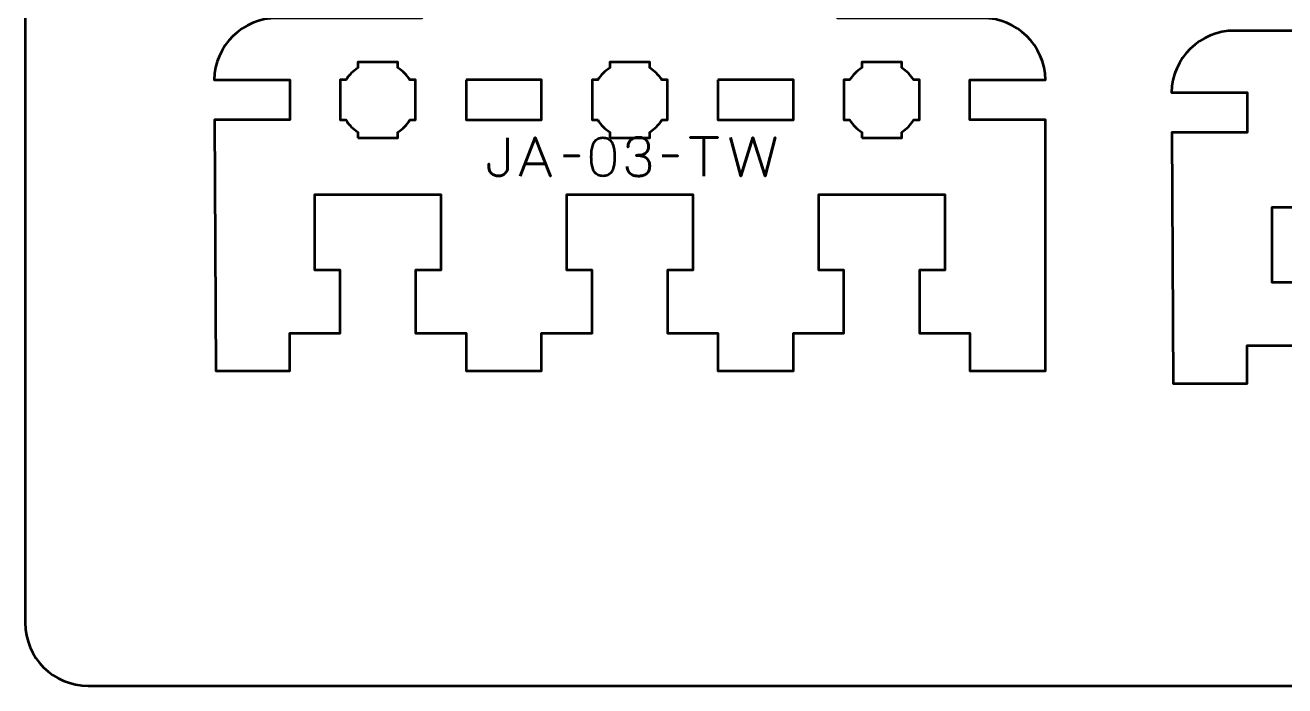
# Model space of a CAD drawing. Header units: centimetres. Extents: x -21 to 0, y -29.7 to 0.
# Drawn here: x -21 to -11, y -29.7 to -24.46 of the extents above; entities that cross this region are included whole.
import ezdxf

# ---------------------------------------------------------------- set-up
doc = ezdxf.new("R2010")
doc.units = ezdxf.units.CM
doc.header["$MEASUREMENT"] = 0
doc.layers.add('Layer 1', color=7, linetype='Continuous')

msp = doc.modelspace()

# ---------------------------------------------------------------- linework, layer by layer
at = {"layer": 'Layer 1', "color": 1, "lineweight": 53}
msp.add_open_spline([(-21.00003, -29.19995), (-21.00003, -29.19995), (-21.00003, -3.49992), (-21.00003, -3.49992), (-21.00003, -3.49992), (-21.00003, -3.41709), (-20.93286, -3.34992), (-20.85003, -3.34992), (-20.85003, -3.34992), (-20.7672, -3.34992), (-20.70003, -3.28275), (-20.70003, -3.19992), (-20.70003, -3.19992), (-20.70003, -3.11709), (-20.7672, -3.04992), (-20.85003, -3.04992), (-20.85003, -3.04992), (-20.93286, -3.04992), (-21.00003, -2.98275), (-21.00003, -2.89992), (-21.00003, -2.89992), (-21.00003, -2.81709), (-20.93286, -2.74992), (-20.85003, -2.74992), (-20.85003, -2.74992), (-20.7672, -2.74992), (-20.70003, -2.68275), (-20.70003, -2.59992), (-20.70003, -2.59992), (-20.70003, -2.51709), (-20.7672, -2.44992), (-20.85003, -2.44992), (-20.85003, -2.44992), (-20.93286, -2.44992), (-21.00003, -2.38275), (-21.00003, -2.29992), (-21.00003, -2.29992), (-21.00003, -2.21709), (-20.93286, -2.14992), (-20.85003, -2.14992), (-20.85003, -2.14992), (-20.7672, -2.14992), (-20.70003, -2.08275), (-20.70003, -1.99992), (-20.70003, -1.99992), (-20.70003, -1.91709), (-20.7672, -1.84992), (-20.85003, -1.84992), (-20.85003, -1.84992), (-20.93286, -1.84992), (-21.00003, -1.78275), (-21.00003, -1.69992), (-21.00003, -1.69992), (-21.00003, -1.61709), (-20.93286, -1.54992), (-20.85003, -1.54992), (-20.85003, -1.54992), (-20.7672, -1.54992), (-20.70003, -1.48275), (-20.70003, -1.39992), (-20.70003, -1.39992), (-20.70003, -1.31709), (-20.7672, -1.24992), (-20.85003, -1.24992), (-20.85003, -1.24992), (-20.93286, -1.24992), (-21.00003, -1.18275), (-21.00003, -1.09992), (-21.00003, -1.09992), (-21.00003, -1.09992), (-21.00003, -0.49992), (-21.00003, -0.49992), (-21.00003, -0.49992), (-21.00003, -0.22295), (-20.77694, 0.00004), (-20.49994, 0.00004), (-20.49994, 0.00004), (-20.49994, 0.00004), (-0.50008, 0.00004), (-0.50008, 0.00004), (-0.50008, 0.00004), (-0.22294, 0.00004), (0.00002, -0.22295), (0.00002, -0.49992), (0.00002, -0.49992), (0.00002, -0.49992), (0.00002, -29.19995), (0.00002, -29.19995), (0.00002, -29.19995), (0.00002, -29.47695), (-0.22294, -29.70004), (-0.50008, -29.70004), (-0.50008, -29.70004), (-0.50008, -29.70004), (-20.49994, -29.70004), (-20.49994, -29.70004), (-20.49994, -29.70004), (-20.77694, -29.70004), (-21.00003, -29.47695), (-21.00003, -29.19995)], degree=3, knots=[0, 0, 0, 0, 0.04, 0.04, 0.04, 0.04, 0.08, 0.08, 0.08, 0.08, 0.12, 0.12, 0.12, 0.12, 0.16, 0.16, 0.16, 0.16, 0.2, 0.2, 0.2, 0.2, 0.24, 0.24, 0.24, 0.24, 0.28, 0.28, 0.28, 0.28, 0.32, 0.32, 0.32, 0.32, 0.36, 0.36, 0.36, 0.36, 0.4, 0.4, 0.4, 0.4, 0.44, 0.44, 0.44, 0.44, 0.48, 0.48, 0.48, 0.48, 0.52, 0.52, 0.52, 0.52, 0.56, 0.56, 0.56, 0.56, 0.6, 0.6, 0.6, 0.6, 0.64, 0.64, 0.64, 0.64, 0.68, 0.68, 0.68, 0.68, 0.72, 0.72, 0.72, 0.72, 0.76, 0.76, 0.76, 0.76, 0.8, 0.8, 0.8, 0.8, 0.84, 0.84, 0.84, 0.84, 0.88, 0.88, 0.88, 0.88, 0.92, 0.92, 0.92, 0.92, 0.96, 0.96, 0.96, 0.96, 1, 1, 1, 1], dxfattribs=at)
at = {"layer": 'Layer 1', "lineweight": 53}
for points, knots in [([(-17.35005, -22.40001), (-17.62614, -22.40001), (-17.85005, -22.62392), (-17.85005, -22.90001), (-17.85005, -22.90001), (-17.85005, -22.90001), (-17.85005, -24.40001), (-17.85005, -24.40001), (-17.85005, -24.40001), (-17.85005, -24.40001), (-19.0001, -24.40001), (-19.0001, -24.40001), (-19.0001, -24.40001), (-19.27326, -24.40001), (-19.49532, -24.61921), (-19.5, -24.89126), (-19.5, -24.89126), (-19.5, -24.89126), (-18.9001, -24.89126), (-18.9001, -24.89126), (-18.9001, -24.89126), (-18.9001, -24.89126), (-18.9001, -25.20876), (-18.9001, -25.20876), (-18.9001, -25.20876), (-18.9001, -25.20876), (-19.49818, -25.20876), (-19.49818, -25.20876), (-19.49818, -25.20876), (-19.49818, -25.20876), (-19.4876, -27.20001), (-19.4876, -27.20001), (-19.4876, -27.20001), (-19.4876, -27.20001), (-18.9001, -27.20001), (-18.9001, -27.20001), (-18.9001, -27.20001), (-18.9001, -27.20001), (-18.9001, -26.90001), (-18.9001, -26.90001), (-18.9001, -26.90001), (-18.9001, -26.90001), (-18.50009, -26.90001), (-18.50009, -26.90001), (-18.50009, -26.90001), (-18.50009, -26.90001), (-18.50009, -26.40001), (-18.50009, -26.40001), (-18.50009, -26.40001), (-18.50009, -26.40001), (-18.70009, -26.4), (-18.70009, -26.4), (-18.70009, -26.4), (-18.70009, -26.4), (-18.70009, -25.80001), (-18.70009, -25.80001), (-18.70009, -25.80001), (-18.31676, -25.80001), (-18.08341, -25.80001), (-17.70008, -25.80001), (-17.70008, -25.80001), (-17.70008, -25.80001), (-17.70008, -26.4), (-17.70008, -26.4), (-17.70008, -26.4), (-17.70008, -26.4), (-17.90008, -26.40001), (-17.90008, -26.40001), (-17.90008, -26.40001), (-17.90008, -26.40001), (-17.90008, -26.90002), (-17.90008, -26.90002), (-17.90008, -26.90002), (-17.90008, -26.90002), (-17.50007, -26.90001), (-17.50007, -26.90001), (-17.50007, -26.90001), (-17.50007, -26.90001), (-17.50007, -27.20001), (-17.50007, -27.20001), (-17.50007, -27.20001), (-17.50007, -27.20001), (-16.90006, -27.20001), (-16.90006, -27.20001), (-16.90006, -27.20001), (-16.90006, -27.20001), (-16.90006, -26.90001), (-16.90006, -26.90001), (-16.90006, -26.90001), (-16.90006, -26.90001), (-16.50006, -26.90001), (-16.50006, -26.90001), (-16.50006, -26.90001), (-16.50006, -26.90001), (-16.50006, -26.40001), (-16.50006, -26.40001), (-16.50006, -26.40001), (-16.50006, -26.40001), (-16.70006, -26.4), (-16.70006, -26.4), (-16.70006, -26.4), (-16.70006, -26.4), (-16.70006, -25.80001), (-16.70006, -25.80001), (-16.70006, -25.80001), (-16.31672, -25.80001), (-16.08338, -25.80001), (-15.70004, -25.80001), (-15.70004, -25.80001), (-15.70004, -25.80001), (-15.70004, -26.4), (-15.70004, -26.4), (-15.70004, -26.4), (-15.70004, -26.4), (-15.90004, -26.40001), (-15.90004, -26.40001), (-15.90004, -26.40001), (-15.90004, -26.40001), (-15.90004, -26.90002), (-15.90004, -26.90002), (-15.90004, -26.90002), (-15.90004, -26.90002), (-15.50004, -26.90001), (-15.50004, -26.90001), (-15.50004, -26.90001), (-15.50004, -26.90001), (-15.50004, -27.20001), (-15.50004, -27.20001), (-15.50004, -27.20001), (-15.50004, -27.20001), (-14.90003, -27.20001), (-14.90003, -27.20001), (-14.90003, -27.20001), (-14.90003, -27.20001), (-14.90003, -26.90001), (-14.90003, -26.90001), (-14.90003, -26.90001), (-14.90003, -26.90001), (-14.50002, -26.90001), (-14.50002, -26.90001), (-14.50002, -26.90001), (-14.50002, -26.90001), (-14.50002, -26.40001), (-14.50002, -26.40001), (-14.50002, -26.40001), (-14.50002, -26.40001), (-14.70002, -26.4), (-14.70002, -26.4), (-14.70002, -26.4), (-14.70002, -26.4), (-14.70002, -25.80001), (-14.70002, -25.80001), (-14.70002, -25.80001), (-14.31669, -25.80001), (-14.08334, -25.80001), (-13.70001, -25.80001), (-13.70001, -25.80001), (-13.70001, -25.80001), (-13.70001, -26.4), (-13.70001, -26.4), (-13.70001, -26.4), (-13.70001, -26.4), (-13.90001, -26.40001), (-13.90001, -26.40001), (-13.90001, -26.40001), (-13.90001, -26.40001), (-13.90001, -26.90002), (-13.90001, -26.90002), (-13.90001, -26.90002), (-13.90001, -26.90002), (-13.5, -26.90001), (-13.5, -26.90001), (-13.5, -26.90001), (-13.5, -26.90001), (-13.5, -27.20001), (-13.5, -27.20001), (-13.5, -27.20001), (-13.5, -27.20001), (-12.89999, -27.20001), (-12.89999, -27.20001), (-12.89999, -27.20001), (-12.89999, -27.20001), (-12.89999, -26.90001), (-12.89999, -26.90001), (-12.89999, -26.90001), (-12.89999, -26.90001), (-12.89999, -26.90002), (-12.89999, -26.90002), (-12.89999, -26.90002), (-12.89999, -26.90002), (-12.89999, -25.20876), (-12.89999, -25.20876), (-12.89999, -25.20876), (-12.89999, -25.20876), (-13.5, -25.20876), (-13.5, -25.20876), (-13.5, -25.20876), (-13.5, -25.20876), (-13.5, -24.89126), (-13.5, -24.89126), (-13.5, -24.89126), (-13.5, -24.89126), (-12.9001, -24.89126), (-12.9001, -24.89126), (-12.9001, -24.89126), (-12.90478, -24.61921), (-13.12684, -24.40001), (-13.4, -24.40001), (-13.4, -24.40001), (-13.4, -24.40001), (-14.55005, -24.40001), (-14.55005, -24.40001), (-14.55005, -24.40001), (-14.55005, -24.40001), (-14.55005, -22.90001), (-14.55005, -22.90001), (-14.55005, -22.90001), (-14.55005, -22.62392), (-14.77396, -22.40001), (-15.05005, -22.40001)], [0, 0, 0, 0, 0.01818182, 0.01818182, 0.01818182, 0.01818182, 0.03636364, 0.03636364, 0.03636364, 0.03636364, 0.05454545, 0.05454545, 0.05454545, 0.05454545, 0.07272727, 0.07272727, 0.07272727, 0.07272727, 0.09090909, 0.09090909, 0.09090909, 0.09090909, 0.10909091, 0.10909091, 0.10909091, 0.10909091, 0.12727273, 0.12727273, 0.12727273, 0.12727273, 0.14545455, 0.14545455, 0.14545455, 0.14545455, 0.16363636, 0.16363636, 0.16363636, 0.16363636, 0.18181818, 0.18181818, 0.18181818, 0.18181818, 0.2, 0.2, 0.2, 0.2, 0.21818182, 0.21818182, 0.21818182, 0.21818182, 0.23636364, 0.23636364, 0.23636364, 0.23636364, 0.25454545, 0.25454545, 0.25454545, 0.25454545, 0.27272727, 0.27272727, 0.27272727, 0.27272727, 0.29090909, 0.29090909, 0.29090909, 0.29090909, 0.30909091, 0.30909091, 0.30909091, 0.30909091, 0.32727273, 0.32727273, 0.32727273, 0.32727273, 0.34545455, 0.34545455, 0.34545455, 0.34545455, 0.36363636, 0.36363636, 0.36363636, 0.36363636, 0.38181818, 0.38181818, 0.38181818, 0.38181818, 0.4, 0.4, 0.4, 0.4, 0.41818182, 0.41818182, 0.41818182, 0.41818182, 0.43636364, 0.43636364, 0.43636364, 0.43636364, 0.45454545, 0.45454545, 0.45454545, 0.45454545, 0.47272727, 0.47272727, 0.47272727, 0.47272727, 0.49090909, 0.49090909, 0.49090909, 0.49090909, 0.50909091, 0.50909091, 0.50909091, 0.50909091, 0.52727273, 0.52727273, 0.52727273, 0.52727273, 0.54545455, 0.54545455, 0.54545455, 0.54545455, 0.56363636, 0.56363636, 0.56363636, 0.56363636, 0.58181818, 0.58181818, 0.58181818, 0.58181818, 0.6, 0.6, 0.6, 0.6, 0.61818182, 0.61818182, 0.61818182, 0.61818182, 0.63636364, 0.63636364, 0.63636364, 0.63636364, 0.65454545, 0.65454545, 0.65454545, 0.65454545, 0.67272727, 0.67272727, 0.67272727, 0.67272727, 0.69090909, 0.69090909, 0.69090909, 0.69090909, 0.70909091, 0.70909091, 0.70909091, 0.70909091, 0.72727273, 0.72727273, 0.72727273, 0.72727273, 0.74545455, 0.74545455, 0.74545455, 0.74545455, 0.76363636, 0.76363636, 0.76363636, 0.76363636, 0.78181818, 0.78181818, 0.78181818, 0.78181818, 0.8, 0.8, 0.8, 0.8, 0.81818182, 0.81818182, 0.81818182, 0.81818182, 0.83636364, 0.83636364, 0.83636364, 0.83636364, 0.85454545, 0.85454545, 0.85454545, 0.85454545, 0.87272727, 0.87272727, 0.87272727, 0.87272727, 0.89090909, 0.89090909, 0.89090909, 0.89090909, 0.90909091, 0.90909091, 0.90909091, 0.90909091, 0.92727273, 0.92727273, 0.92727273, 0.92727273, 0.94545455, 0.94545455, 0.94545455, 0.94545455, 0.96363636, 0.96363636, 0.96363636, 0.96363636, 0.98181818, 0.98181818, 0.98181818, 0.98181818, 1, 1, 1, 1]), ([(-9.75005, -22.50001), (-10.02614, -22.50001), (-10.25005, -22.72392), (-10.25005, -23.00001), (-10.25005, -23.00001), (-10.25005, -23.00001), (-10.25005, -24.50001), (-10.25005, -24.50001), (-10.25005, -24.50001), (-10.25005, -24.50001), (-11.4001, -24.50001), (-11.4001, -24.50001), (-11.4001, -24.50001), (-11.67326, -24.50001), (-11.89532, -24.71921), (-11.9, -24.99126), (-11.9, -24.99126), (-11.9, -24.99126), (-11.3001, -24.99126), (-11.3001, -24.99126), (-11.3001, -24.99126), (-11.3001, -24.99126), (-11.3001, -25.30876), (-11.3001, -25.30876), (-11.3001, -25.30876), (-11.3001, -25.30876), (-11.89818, -25.30876), (-11.89818, -25.30876), (-11.89818, -25.30876), (-11.89818, -25.30876), (-11.8876, -27.30001), (-11.8876, -27.30001), (-11.8876, -27.30001), (-11.8876, -27.30001), (-11.3001, -27.30001), (-11.3001, -27.30001), (-11.3001, -27.30001), (-11.3001, -27.30001), (-11.3001, -27.00001), (-11.3001, -27.00001), (-11.3001, -27.00001), (-11.3001, -27.00001), (-10.90009, -27.00001), (-10.90009, -27.00001), (-10.90009, -27.00001), (-10.90009, -27.00001), (-10.90009, -26.50001), (-10.90009, -26.50001), (-10.90009, -26.50001), (-10.90009, -26.50001), (-11.10009, -26.5), (-11.10009, -26.5), (-11.10009, -26.5), (-11.10009, -26.5), (-11.10009, -25.90001), (-11.10009, -25.90001), (-11.10009, -25.90001), (-10.71676, -25.90001), (-10.48341, -25.90001), (-10.10008, -25.90001), (-10.10008, -25.90001), (-10.10008, -25.90001), (-10.10008, -26.5), (-10.10008, -26.5), (-10.10008, -26.5), (-10.10008, -26.5), (-10.30008, -26.50001), (-10.30008, -26.50001), (-10.30008, -26.50001), (-10.30008, -26.50001), (-10.30008, -27.00002), (-10.30008, -27.00002), (-10.30008, -27.00002), (-10.30008, -27.00002), (-9.90007, -27.00001), (-9.90007, -27.00001), (-9.90007, -27.00001), (-9.90007, -27.00001), (-9.90007, -27.30001), (-9.90007, -27.30001), (-9.90007, -27.30001), (-9.90007, -27.30001), (-9.30006, -27.30001), (-9.30006, -27.30001), (-9.30006, -27.30001), (-9.30006, -27.30001), (-9.30006, -27.00001), (-9.30006, -27.00001), (-9.30006, -27.00001), (-9.30006, -27.00001), (-8.90006, -27.00001), (-8.90006, -27.00001), (-8.90006, -27.00001), (-8.90006, -27.00001), (-8.90006, -26.50001), (-8.90006, -26.50001), (-8.90006, -26.50001), (-8.90006, -26.50001), (-9.10006, -26.5), (-9.10006, -26.5), (-9.10006, -26.5), (-9.10006, -26.5), (-9.10006, -25.90001), (-9.10006, -25.90001), (-9.10006, -25.90001), (-8.71672, -25.90001), (-8.48338, -25.90001), (-8.10004, -25.90001), (-8.10004, -25.90001), (-8.10004, -25.90001), (-8.10004, -26.5), (-8.10004, -26.5), (-8.10004, -26.5), (-8.10004, -26.5), (-8.30004, -26.50001), (-8.30004, -26.50001), (-8.30004, -26.50001), (-8.30004, -26.50001), (-8.30004, -27.00002), (-8.30004, -27.00002), (-8.30004, -27.00002), (-8.30004, -27.00002), (-7.90004, -27.00001), (-7.90004, -27.00001), (-7.90004, -27.00001), (-7.90004, -27.00001), (-7.90004, -27.30001), (-7.90004, -27.30001), (-7.90004, -27.30001), (-7.90004, -27.30001), (-7.30003, -27.30001), (-7.30003, -27.30001), (-7.30003, -27.30001), (-7.30003, -27.30001), (-7.30003, -27.00001), (-7.30003, -27.00001), (-7.30003, -27.00001), (-7.30003, -27.00001), (-6.90002, -27.00001), (-6.90002, -27.00001), (-6.90002, -27.00001), (-6.90002, -27.00001), (-6.90002, -26.50001), (-6.90002, -26.50001), (-6.90002, -26.50001), (-6.90002, -26.50001), (-7.10002, -26.5), (-7.10002, -26.5), (-7.10002, -26.5), (-7.10002, -26.5), (-7.10002, -25.90001), (-7.10002, -25.90001), (-7.10002, -25.90001), (-6.71669, -25.90001), (-6.48334, -25.90001), (-6.10001, -25.90001), (-6.10001, -25.90001), (-6.10001, -25.90001), (-6.10001, -26.5), (-6.10001, -26.5), (-6.10001, -26.5), (-6.10001, -26.5), (-6.30001, -26.50001), (-6.30001, -26.50001), (-6.30001, -26.50001), (-6.30001, -26.50001), (-6.30001, -27.00002), (-6.30001, -27.00002), (-6.30001, -27.00002), (-6.30001, -27.00002), (-5.9, -27.00001), (-5.9, -27.00001), (-5.9, -27.00001), (-5.9, -27.00001), (-5.9, -27.30001), (-5.9, -27.30001), (-5.9, -27.30001), (-5.9, -27.30001), (-5.29999, -27.30001), (-5.29999, -27.30001), (-5.29999, -27.30001), (-5.29999, -27.30001), (-5.29999, -27.00001), (-5.29999, -27.00001), (-5.29999, -27.00001), (-5.29999, -27.00001), (-5.29999, -27.00002), (-5.29999, -27.00002), (-5.29999, -27.00002), (-5.29999, -27.00002), (-5.29999, -25.30876), (-5.29999, -25.30876), (-5.29999, -25.30876), (-5.29999, -25.30876), (-5.9, -25.30876), (-5.9, -25.30876), (-5.9, -25.30876), (-5.9, -25.30876), (-5.9, -24.99126), (-5.9, -24.99126), (-5.9, -24.99126), (-5.9, -24.99126), (-5.3001, -24.99126), (-5.3001, -24.99126), (-5.3001, -24.99126), (-5.30478, -24.71921), (-5.52684, -24.50001), (-5.8, -24.50001), (-5.8, -24.50001), (-5.8, -24.50001), (-6.95005, -24.50001), (-6.95005, -24.50001), (-6.95005, -24.50001), (-6.95005, -24.50001), (-6.95005, -23.00001), (-6.95005, -23.00001), (-6.95005, -23.00001), (-6.95005, -22.72392), (-7.17396, -22.50001), (-7.45005, -22.50001)], [0, 0, 0, 0, 0.01818182, 0.01818182, 0.01818182, 0.01818182, 0.03636364, 0.03636364, 0.03636364, 0.03636364, 0.05454545, 0.05454545, 0.05454545, 0.05454545, 0.07272727, 0.07272727, 0.07272727, 0.07272727, 0.09090909, 0.09090909, 0.09090909, 0.09090909, 0.10909091, 0.10909091, 0.10909091, 0.10909091, 0.12727273, 0.12727273, 0.12727273, 0.12727273, 0.14545455, 0.14545455, 0.14545455, 0.14545455, 0.16363636, 0.16363636, 0.16363636, 0.16363636, 0.18181818, 0.18181818, 0.18181818, 0.18181818, 0.2, 0.2, 0.2, 0.2, 0.21818182, 0.21818182, 0.21818182, 0.21818182, 0.23636364, 0.23636364, 0.23636364, 0.23636364, 0.25454545, 0.25454545, 0.25454545, 0.25454545, 0.27272727, 0.27272727, 0.27272727, 0.27272727, 0.29090909, 0.29090909, 0.29090909, 0.29090909, 0.30909091, 0.30909091, 0.30909091, 0.30909091, 0.32727273, 0.32727273, 0.32727273, 0.32727273, 0.34545455, 0.34545455, 0.34545455, 0.34545455, 0.36363636, 0.36363636, 0.36363636, 0.36363636, 0.38181818, 0.38181818, 0.38181818, 0.38181818, 0.4, 0.4, 0.4, 0.4, 0.41818182, 0.41818182, 0.41818182, 0.41818182, 0.43636364, 0.43636364, 0.43636364, 0.43636364, 0.45454545, 0.45454545, 0.45454545, 0.45454545, 0.47272727, 0.47272727, 0.47272727, 0.47272727, 0.49090909, 0.49090909, 0.49090909, 0.49090909, 0.50909091, 0.50909091, 0.50909091, 0.50909091, 0.52727273, 0.52727273, 0.52727273, 0.52727273, 0.54545455, 0.54545455, 0.54545455, 0.54545455, 0.56363636, 0.56363636, 0.56363636, 0.56363636, 0.58181818, 0.58181818, 0.58181818, 0.58181818, 0.6, 0.6, 0.6, 0.6, 0.61818182, 0.61818182, 0.61818182, 0.61818182, 0.63636364, 0.63636364, 0.63636364, 0.63636364, 0.65454545, 0.65454545, 0.65454545, 0.65454545, 0.67272727, 0.67272727, 0.67272727, 0.67272727, 0.69090909, 0.69090909, 0.69090909, 0.69090909, 0.70909091, 0.70909091, 0.70909091, 0.70909091, 0.72727273, 0.72727273, 0.72727273, 0.72727273, 0.74545455, 0.74545455, 0.74545455, 0.74545455, 0.76363636, 0.76363636, 0.76363636, 0.76363636, 0.78181818, 0.78181818, 0.78181818, 0.78181818, 0.8, 0.8, 0.8, 0.8, 0.81818182, 0.81818182, 0.81818182, 0.81818182, 0.83636364, 0.83636364, 0.83636364, 0.83636364, 0.85454545, 0.85454545, 0.85454545, 0.85454545, 0.87272727, 0.87272727, 0.87272727, 0.87272727, 0.89090909, 0.89090909, 0.89090909, 0.89090909, 0.90909091, 0.90909091, 0.90909091, 0.90909091, 0.92727273, 0.92727273, 0.92727273, 0.92727273, 0.94545455, 0.94545455, 0.94545455, 0.94545455, 0.96363636, 0.96363636, 0.96363636, 0.96363636, 0.98181818, 0.98181818, 0.98181818, 0.98181818, 1, 1, 1, 1]), ([(-18.35884, -25.35001), (-18.35884, -25.35001), (-18.35884, -25.30457), (-18.35884, -25.30457), (-18.35884, -25.30457), (-18.3976, -25.28034), (-18.43042, -25.24751), (-18.45465, -25.20876), (-18.45465, -25.20876), (-18.45465, -25.20876), (-18.50009, -25.20876), (-18.50009, -25.20876), (-18.50009, -25.20876), (-18.50009, -25.20876), (-18.50009, -25.05001), (-18.50009, -25.05001), (-18.50009, -25.05001), (-18.50009, -25.05001), (-18.50009, -24.89126), (-18.50009, -24.89126), (-18.50009, -24.89126), (-18.50009, -24.89126), (-18.45465, -24.89126), (-18.45465, -24.89126), (-18.45465, -24.89126), (-18.43042, -24.85251), (-18.3976, -24.81968), (-18.35884, -24.79545), (-18.35884, -24.79545), (-18.35884, -24.79545), (-18.35884, -24.75001), (-18.35884, -24.75001), (-18.35884, -24.75001), (-18.35884, -24.75001), (-18.20008, -24.75001), (-18.20008, -24.75001), (-18.20008, -24.75001), (-18.20008, -24.75001), (-18.04133, -24.75001), (-18.04133, -24.75001), (-18.04133, -24.75001), (-18.04133, -24.75001), (-18.04133, -24.79545), (-18.04133, -24.79545), (-18.04133, -24.79545), (-18.00257, -24.81968), (-17.96975, -24.85251), (-17.94552, -24.89126), (-17.94552, -24.89126), (-17.94552, -24.89126), (-17.90008, -24.89126), (-17.90008, -24.89126), (-17.90008, -24.89126), (-17.90008, -24.89126), (-17.90008, -25.05001), (-17.90008, -25.05001), (-17.90008, -25.05001), (-17.90008, -25.05001), (-17.90008, -25.20876), (-17.90008, -25.20876), (-17.90008, -25.20876), (-17.90008, -25.20876), (-17.94552, -25.20876), (-17.94552, -25.20876), (-17.94552, -25.20876), (-17.96975, -25.24751), (-18.00257, -25.28034), (-18.04133, -25.30457), (-18.04133, -25.30457), (-18.04133, -25.30457), (-18.04133, -25.35001), (-18.04133, -25.35001), (-18.04133, -25.35001), (-18.04133, -25.35001), (-18.20008, -25.35001), (-18.20008, -25.35001), (-18.20008, -25.35001), (-18.20008, -25.35001), (-18.35884, -25.35001), (-18.35884, -25.35001)], [0, 0, 0, 0, 0.05, 0.05, 0.05, 0.05, 0.1, 0.1, 0.1, 0.1, 0.15, 0.15, 0.15, 0.15, 0.2, 0.2, 0.2, 0.2, 0.25, 0.25, 0.25, 0.25, 0.3, 0.3, 0.3, 0.3, 0.35, 0.35, 0.35, 0.35, 0.4, 0.4, 0.4, 0.4, 0.45, 0.45, 0.45, 0.45, 0.5, 0.5, 0.5, 0.5, 0.55, 0.55, 0.55, 0.55, 0.6, 0.6, 0.6, 0.6, 0.65, 0.65, 0.65, 0.65, 0.7, 0.7, 0.7, 0.7, 0.75, 0.75, 0.75, 0.75, 0.8, 0.8, 0.8, 0.8, 0.85, 0.85, 0.85, 0.85, 0.9, 0.9, 0.9, 0.9, 0.95, 0.95, 0.95, 0.95, 1, 1, 1, 1]), ([(-16.3588, -25.35001), (-16.3588, -25.35001), (-16.3588, -25.30457), (-16.3588, -25.30457), (-16.3588, -25.30457), (-16.39756, -25.28034), (-16.43038, -25.24751), (-16.45461, -25.20876), (-16.45461, -25.20876), (-16.45461, -25.20876), (-16.50006, -25.20876), (-16.50006, -25.20876), (-16.50006, -25.20876), (-16.50006, -25.20876), (-16.50006, -25.05001), (-16.50006, -25.05001), (-16.50006, -25.05001), (-16.50006, -25.05001), (-16.50006, -24.89126), (-16.50006, -24.89126), (-16.50006, -24.89126), (-16.50006, -24.89126), (-16.45461, -24.89126), (-16.45461, -24.89126), (-16.45461, -24.89126), (-16.43038, -24.85251), (-16.39756, -24.81968), (-16.3588, -24.79545), (-16.3588, -24.79545), (-16.3588, -24.79545), (-16.3588, -24.75001), (-16.3588, -24.75001), (-16.3588, -24.75001), (-16.3588, -24.75001), (-16.20005, -24.75001), (-16.20005, -24.75001), (-16.20005, -24.75001), (-16.20005, -24.75001), (-16.0413, -24.75001), (-16.0413, -24.75001), (-16.0413, -24.75001), (-16.0413, -24.75001), (-16.0413, -24.79545), (-16.0413, -24.79545), (-16.0413, -24.79545), (-16.00254, -24.81968), (-15.96972, -24.85251), (-15.94549, -24.89126), (-15.94549, -24.89126), (-15.94549, -24.89126), (-15.90004, -24.89126), (-15.90004, -24.89126), (-15.90004, -24.89126), (-15.90004, -24.89126), (-15.90004, -25.05001), (-15.90004, -25.05001), (-15.90004, -25.05001), (-15.90004, -25.05001), (-15.90004, -25.20876), (-15.90004, -25.20876), (-15.90004, -25.20876), (-15.90004, -25.20876), (-15.94549, -25.20876), (-15.94549, -25.20876), (-15.94549, -25.20876), (-15.96972, -25.24751), (-16.00254, -25.28034), (-16.0413, -25.30457), (-16.0413, -25.30457), (-16.0413, -25.30457), (-16.0413, -25.35001), (-16.0413, -25.35001), (-16.0413, -25.35001), (-16.0413, -25.35001), (-16.20005, -25.35001), (-16.20005, -25.35001), (-16.20005, -25.35001), (-16.20005, -25.35001), (-16.3588, -25.35001), (-16.3588, -25.35001)], [0, 0, 0, 0, 0.05, 0.05, 0.05, 0.05, 0.1, 0.1, 0.1, 0.1, 0.15, 0.15, 0.15, 0.15, 0.2, 0.2, 0.2, 0.2, 0.25, 0.25, 0.25, 0.25, 0.3, 0.3, 0.3, 0.3, 0.35, 0.35, 0.35, 0.35, 0.4, 0.4, 0.4, 0.4, 0.45, 0.45, 0.45, 0.45, 0.5, 0.5, 0.5, 0.5, 0.55, 0.55, 0.55, 0.55, 0.6, 0.6, 0.6, 0.6, 0.65, 0.65, 0.65, 0.65, 0.7, 0.7, 0.7, 0.7, 0.75, 0.75, 0.75, 0.75, 0.8, 0.8, 0.8, 0.8, 0.85, 0.85, 0.85, 0.85, 0.9, 0.9, 0.9, 0.9, 0.95, 0.95, 0.95, 0.95, 1, 1, 1, 1]), ([(-14.35877, -25.35001), (-14.35877, -25.35001), (-14.35877, -25.30457), (-14.35877, -25.30457), (-14.35877, -25.30457), (-14.39753, -25.28034), (-14.43035, -25.24751), (-14.45458, -25.20876), (-14.45458, -25.20876), (-14.45458, -25.20876), (-14.50002, -25.20876), (-14.50002, -25.20876), (-14.50002, -25.20876), (-14.50002, -25.20876), (-14.50002, -25.05001), (-14.50002, -25.05001), (-14.50002, -25.05001), (-14.50002, -25.05001), (-14.50002, -24.89126), (-14.50002, -24.89126), (-14.50002, -24.89126), (-14.50002, -24.89126), (-14.45458, -24.89126), (-14.45458, -24.89126), (-14.45458, -24.89126), (-14.43035, -24.85251), (-14.39753, -24.81968), (-14.35877, -24.79545), (-14.35877, -24.79545), (-14.35877, -24.79545), (-14.35877, -24.75001), (-14.35877, -24.75001), (-14.35877, -24.75001), (-14.35877, -24.75001), (-14.20002, -24.75001), (-14.20002, -24.75001), (-14.20002, -24.75001), (-14.20002, -24.75001), (-14.04126, -24.75001), (-14.04126, -24.75001), (-14.04126, -24.75001), (-14.04126, -24.75001), (-14.04126, -24.79545), (-14.04126, -24.79545), (-14.04126, -24.79545), (-14.0025, -24.81968), (-13.96968, -24.85251), (-13.94545, -24.89126), (-13.94545, -24.89126), (-13.94545, -24.89126), (-13.90001, -24.89126), (-13.90001, -24.89126), (-13.90001, -24.89126), (-13.90001, -24.89126), (-13.90001, -25.05001), (-13.90001, -25.05001), (-13.90001, -25.05001), (-13.90001, -25.05001), (-13.90001, -25.20876), (-13.90001, -25.20876), (-13.90001, -25.20876), (-13.90001, -25.20876), (-13.94545, -25.20876), (-13.94545, -25.20876), (-13.94545, -25.20876), (-13.96968, -25.24751), (-14.0025, -25.28034), (-14.04126, -25.30457), (-14.04126, -25.30457), (-14.04126, -25.30457), (-14.04126, -25.35001), (-14.04126, -25.35001), (-14.04126, -25.35001), (-14.04126, -25.35001), (-14.20002, -25.35001), (-14.20002, -25.35001), (-14.20002, -25.35001), (-14.20002, -25.35001), (-14.35877, -25.35001), (-14.35877, -25.35001)], [0, 0, 0, 0, 0.05, 0.05, 0.05, 0.05, 0.1, 0.1, 0.1, 0.1, 0.15, 0.15, 0.15, 0.15, 0.2, 0.2, 0.2, 0.2, 0.25, 0.25, 0.25, 0.25, 0.3, 0.3, 0.3, 0.3, 0.35, 0.35, 0.35, 0.35, 0.4, 0.4, 0.4, 0.4, 0.45, 0.45, 0.45, 0.45, 0.5, 0.5, 0.5, 0.5, 0.55, 0.55, 0.55, 0.55, 0.6, 0.6, 0.6, 0.6, 0.65, 0.65, 0.65, 0.65, 0.7, 0.7, 0.7, 0.7, 0.75, 0.75, 0.75, 0.75, 0.8, 0.8, 0.8, 0.8, 0.85, 0.85, 0.85, 0.85, 0.9, 0.9, 0.9, 0.9, 0.95, 0.95, 0.95, 0.95, 1, 1, 1, 1]), ([(-17.50007, -24.89126), (-17.50007, -24.89126), (-16.90006, -24.89126), (-16.90006, -24.89126), (-16.90006, -24.89126), (-16.90006, -24.89126), (-16.90006, -25.20876), (-16.90006, -25.20876), (-16.90006, -25.20876), (-16.90006, -25.20876), (-17.50007, -25.20876), (-17.50007, -25.20876), (-17.50007, -25.20876), (-17.50007, -25.20876), (-17.50007, -24.89126), (-17.50007, -24.89126)], [0, 0, 0, 0, 0.25, 0.25, 0.25, 0.25, 0.5, 0.5, 0.5, 0.5, 0.75, 0.75, 0.75, 0.75, 1, 1, 1, 1]), ([(-15.50004, -24.89126), (-15.50004, -24.89126), (-14.90003, -24.89126), (-14.90003, -24.89126), (-14.90003, -24.89126), (-14.90003, -24.89126), (-14.90003, -25.20876), (-14.90003, -25.20876), (-14.90003, -25.20876), (-14.90003, -25.20876), (-15.50004, -25.20876), (-15.50004, -25.20876), (-15.50004, -25.20876), (-15.50004, -25.20876), (-15.50004, -24.89126), (-15.50004, -24.89126)], [0, 0, 0, 0, 0.25, 0.25, 0.25, 0.25, 0.5, 0.5, 0.5, 0.5, 0.75, 0.75, 0.75, 0.75, 1, 1, 1, 1])]:
    msp.add_open_spline(points, degree=3, knots=knots, dxfattribs=at)
at = {"layer": 'Layer 1', "color": 5, "lineweight": 53}
for points, knots in [([(-17.1697, -25.35036), (-17.1697, -25.35036), (-17.17012, -25.58743), (-17.17012, -25.58743), (-17.17012, -25.58743), (-17.17012, -25.59512), (-17.17175, -25.60288), (-17.17485, -25.61057), (-17.17485, -25.61057), (-17.17803, -25.61833), (-17.18268, -25.62539), (-17.18882, -25.63188), (-17.18882, -25.63188), (-17.19503, -25.6383), (-17.20258, -25.64352), (-17.21154, -25.6474), (-17.21154, -25.6474), (-17.22057, -25.65135), (-17.23087, -25.65333), (-17.24251, -25.65347), (-17.24251, -25.65347), (-17.25416, -25.65347), (-17.26467, -25.65156), (-17.27398, -25.64782), (-17.27398, -25.64782), (-17.2833, -25.64401), (-17.29127, -25.63893), (-17.29783, -25.63251), (-17.29783, -25.63251), (-17.30446, -25.62609), (-17.30947, -25.61904), (-17.313, -25.6112), (-17.313, -25.6112), (-17.31653, -25.60337), (-17.31829, -25.59547), (-17.31829, -25.58743), (-17.31829, -25.58743), (-17.31829, -25.58743), (-17.31829, -25.5561), (-17.31829, -25.5561), (-17.31829, -25.5561), (-17.31829, -25.5561), (-17.31829, -25.58743), (-17.31829, -25.58743), (-17.31829, -25.58743), (-17.31829, -25.59547), (-17.31653, -25.60337), (-17.313, -25.6112), (-17.313, -25.6112), (-17.30947, -25.61904), (-17.30446, -25.62609), (-17.29783, -25.63251), (-17.29783, -25.63251), (-17.29127, -25.63893), (-17.2833, -25.64401), (-17.27398, -25.64782), (-17.27398, -25.64782), (-17.26467, -25.65156), (-17.25416, -25.65347), (-17.24251, -25.65347), (-17.24251, -25.65347), (-17.23087, -25.65333), (-17.22057, -25.65135), (-17.21154, -25.6474), (-17.21154, -25.6474), (-17.20258, -25.64352), (-17.19503, -25.6383), (-17.18882, -25.63188), (-17.18882, -25.63188), (-17.18268, -25.62539), (-17.17803, -25.61833), (-17.17485, -25.61057), (-17.17485, -25.61057), (-17.17175, -25.60288), (-17.17012, -25.59512), (-17.17012, -25.58743), (-17.17012, -25.58743), (-17.17012, -25.58743), (-17.1697, -25.35036), (-17.1697, -25.35036)], [0, 0, 0, 0, 0.05, 0.05, 0.05, 0.05, 0.1, 0.1, 0.1, 0.1, 0.15, 0.15, 0.15, 0.15, 0.2, 0.2, 0.2, 0.2, 0.25, 0.25, 0.25, 0.25, 0.3, 0.3, 0.3, 0.3, 0.35, 0.35, 0.35, 0.35, 0.4, 0.4, 0.4, 0.4, 0.45, 0.45, 0.45, 0.45, 0.5, 0.5, 0.5, 0.5, 0.55, 0.55, 0.55, 0.55, 0.6, 0.6, 0.6, 0.6, 0.65, 0.65, 0.65, 0.65, 0.7, 0.7, 0.7, 0.7, 0.75, 0.75, 0.75, 0.75, 0.8, 0.8, 0.8, 0.8, 0.85, 0.85, 0.85, 0.85, 0.9, 0.9, 0.9, 0.9, 0.95, 0.95, 0.95, 0.95, 1, 1, 1, 1]), ([(-17.07149, -25.65389), (-17.07149, -25.65389), (-16.95042, -25.34867), (-16.95042, -25.34867), (-16.95042, -25.34867), (-16.95042, -25.34867), (-16.82892, -25.65389), (-16.82892, -25.65389), (-16.82892, -25.65389), (-16.82892, -25.65389), (-16.95042, -25.34867), (-16.95042, -25.34867), (-16.95042, -25.34867), (-16.95042, -25.34867), (-17.07149, -25.65389), (-17.07149, -25.65389)], [0, 0, 0, 0, 0.25, 0.25, 0.25, 0.25, 0.5, 0.5, 0.5, 0.5, 0.75, 0.75, 0.75, 0.75, 1, 1, 1, 1]), ([(-16.4132, -25.65389), (-16.39839, -25.65382), (-16.38562, -25.65121), (-16.37496, -25.64613), (-16.37496, -25.64613), (-16.36438, -25.64105), (-16.35556, -25.63378), (-16.34851, -25.62454), (-16.34851, -25.62454), (-16.34152, -25.61523), (-16.33602, -25.60422), (-16.33193, -25.59152), (-16.33193, -25.59152), (-16.3279, -25.57882), (-16.32501, -25.56492), (-16.32339, -25.54968), (-16.32339, -25.54968), (-16.32169, -25.53444), (-16.32085, -25.51842), (-16.32092, -25.50149), (-16.32092, -25.50149), (-16.32085, -25.48463), (-16.32169, -25.46861), (-16.32339, -25.45344), (-16.32339, -25.45344), (-16.32501, -25.43827), (-16.3279, -25.4243), (-16.33193, -25.4116), (-16.33193, -25.4116), (-16.33602, -25.39897), (-16.34152, -25.38797), (-16.34851, -25.37858), (-16.34851, -25.37858), (-16.35556, -25.36927), (-16.36438, -25.362), (-16.37496, -25.35692), (-16.37496, -25.35692), (-16.38562, -25.35177), (-16.39839, -25.34916), (-16.4132, -25.34909), (-16.4132, -25.34909), (-16.42802, -25.34916), (-16.44079, -25.35177), (-16.45145, -25.35692), (-16.45145, -25.35692), (-16.46203, -25.362), (-16.47085, -25.36927), (-16.4779, -25.37858), (-16.4779, -25.37858), (-16.48489, -25.38797), (-16.49039, -25.39897), (-16.49448, -25.4116), (-16.49448, -25.4116), (-16.49851, -25.4243), (-16.5014, -25.43827), (-16.50302, -25.45344), (-16.50302, -25.45344), (-16.50471, -25.46861), (-16.50556, -25.48463), (-16.50549, -25.50149), (-16.50549, -25.50149), (-16.50556, -25.51842), (-16.50471, -25.53444), (-16.50302, -25.54968), (-16.50302, -25.54968), (-16.5014, -25.56492), (-16.49851, -25.57882), (-16.49448, -25.59152), (-16.49448, -25.59152), (-16.49039, -25.60422), (-16.48489, -25.61523), (-16.4779, -25.62454), (-16.4779, -25.62454), (-16.47085, -25.63378), (-16.46203, -25.64105), (-16.45145, -25.64613), (-16.45145, -25.64613), (-16.44079, -25.65121), (-16.42802, -25.65382), (-16.4132, -25.65389)], [0, 0, 0, 0, 0.05, 0.05, 0.05, 0.05, 0.1, 0.1, 0.1, 0.1, 0.15, 0.15, 0.15, 0.15, 0.2, 0.2, 0.2, 0.2, 0.25, 0.25, 0.25, 0.25, 0.3, 0.3, 0.3, 0.3, 0.35, 0.35, 0.35, 0.35, 0.4, 0.4, 0.4, 0.4, 0.45, 0.45, 0.45, 0.45, 0.5, 0.5, 0.5, 0.5, 0.55, 0.55, 0.55, 0.55, 0.6, 0.6, 0.6, 0.6, 0.65, 0.65, 0.65, 0.65, 0.7, 0.7, 0.7, 0.7, 0.75, 0.75, 0.75, 0.75, 0.8, 0.8, 0.8, 0.8, 0.85, 0.85, 0.85, 0.85, 0.9, 0.9, 0.9, 0.9, 0.95, 0.95, 0.95, 0.95, 1, 1, 1, 1]), ([(-16.4132, -25.65389), (-16.39839, -25.65382), (-16.38562, -25.65121), (-16.37496, -25.64613), (-16.37496, -25.64613), (-16.36438, -25.64105), (-16.35556, -25.63378), (-16.34851, -25.62454), (-16.34851, -25.62454), (-16.34152, -25.61523), (-16.33602, -25.60422), (-16.33193, -25.59152), (-16.33193, -25.59152), (-16.3279, -25.57882), (-16.32501, -25.56492), (-16.32339, -25.54968), (-16.32339, -25.54968), (-16.32169, -25.53444), (-16.32085, -25.51842), (-16.32092, -25.50149), (-16.32092, -25.50149), (-16.32085, -25.48463), (-16.32169, -25.46861), (-16.32339, -25.45344), (-16.32339, -25.45344), (-16.32501, -25.43827), (-16.3279, -25.4243), (-16.33193, -25.4116), (-16.33193, -25.4116), (-16.33602, -25.39897), (-16.34152, -25.38797), (-16.34851, -25.37858), (-16.34851, -25.37858), (-16.35556, -25.36927), (-16.36438, -25.362), (-16.37496, -25.35692), (-16.37496, -25.35692), (-16.38562, -25.35177), (-16.39839, -25.34916), (-16.4132, -25.34909), (-16.4132, -25.34909), (-16.42802, -25.34916), (-16.44079, -25.35177), (-16.45145, -25.35692), (-16.45145, -25.35692), (-16.46203, -25.362), (-16.47085, -25.36927), (-16.4779, -25.37858), (-16.4779, -25.37858), (-16.48489, -25.38797), (-16.49039, -25.39897), (-16.49448, -25.4116), (-16.49448, -25.4116), (-16.49851, -25.4243), (-16.5014, -25.43827), (-16.50302, -25.45344), (-16.50302, -25.45344), (-16.50471, -25.46861), (-16.50556, -25.48463), (-16.50549, -25.50149), (-16.50549, -25.50149), (-16.50556, -25.51842), (-16.50471, -25.53444), (-16.50302, -25.54968), (-16.50302, -25.54968), (-16.5014, -25.56492), (-16.49851, -25.57882), (-16.49448, -25.59152), (-16.49448, -25.59152), (-16.49039, -25.60422), (-16.48489, -25.61523), (-16.4779, -25.62454), (-16.4779, -25.62454), (-16.47085, -25.63378), (-16.46203, -25.64105), (-16.45145, -25.64613), (-16.45145, -25.64613), (-16.44079, -25.65121), (-16.42802, -25.65382), (-16.4132, -25.65389)], [0, 0, 0, 0, 0.05, 0.05, 0.05, 0.05, 0.1, 0.1, 0.1, 0.1, 0.15, 0.15, 0.15, 0.15, 0.2, 0.2, 0.2, 0.2, 0.25, 0.25, 0.25, 0.25, 0.3, 0.3, 0.3, 0.3, 0.35, 0.35, 0.35, 0.35, 0.4, 0.4, 0.4, 0.4, 0.45, 0.45, 0.45, 0.45, 0.5, 0.5, 0.5, 0.5, 0.55, 0.55, 0.55, 0.55, 0.6, 0.6, 0.6, 0.6, 0.65, 0.65, 0.65, 0.65, 0.7, 0.7, 0.7, 0.7, 0.75, 0.75, 0.75, 0.75, 0.8, 0.8, 0.8, 0.8, 0.85, 0.85, 0.85, 0.85, 0.9, 0.9, 0.9, 0.9, 0.95, 0.95, 0.95, 0.95, 1, 1, 1, 1]), ([(-16.22058, -25.57727), (-16.22051, -25.59251), (-16.21698, -25.60577), (-16.21, -25.61727), (-16.21, -25.61727), (-16.20301, -25.6287), (-16.19306, -25.63766), (-16.18008, -25.64408), (-16.18008, -25.64408), (-16.1671, -25.6505), (-16.15151, -25.65375), (-16.13337, -25.65389), (-16.13337, -25.65389), (-16.11976, -25.65389), (-16.10741, -25.65248), (-16.09619, -25.64952), (-16.09619, -25.64952), (-16.08504, -25.64655), (-16.07545, -25.64197), (-16.06733, -25.63569), (-16.06733, -25.63569), (-16.05922, -25.62941), (-16.05301, -25.62129), (-16.04857, -25.61142), (-16.04857, -25.61142), (-16.04419, -25.60147), (-16.04201, -25.58954), (-16.04194, -25.57557), (-16.04194, -25.57557), (-16.04186, -25.55695), (-16.04567, -25.54121), (-16.05322, -25.52844), (-16.05322, -25.52844), (-16.06077, -25.51567), (-16.07249, -25.50608), (-16.08822, -25.49952), (-16.08822, -25.49952), (-16.10395, -25.49295), (-16.12413, -25.48964), (-16.14861, -25.48964), (-16.14861, -25.48964), (-16.13034, -25.48971), (-16.11503, -25.48802), (-16.10254, -25.48456), (-16.10254, -25.48456), (-16.09012, -25.4811), (-16.08018, -25.47623), (-16.0727, -25.46988), (-16.0727, -25.46988), (-16.06522, -25.4636), (-16.05979, -25.45612), (-16.05654, -25.44752), (-16.05654, -25.44752), (-16.05322, -25.43898), (-16.0516, -25.4296), (-16.05167, -25.41937), (-16.05167, -25.41937), (-16.0516, -25.40913), (-16.05301, -25.39968), (-16.05583, -25.39093), (-16.05583, -25.39093), (-16.05859, -25.38218), (-16.0631, -25.37449), (-16.06924, -25.36793), (-16.06924, -25.36793), (-16.07538, -25.36137), (-16.08349, -25.35622), (-16.09344, -25.35255), (-16.09344, -25.35255), (-16.10346, -25.34888), (-16.11567, -25.34705), (-16.12999, -25.34698), (-16.12999, -25.34698), (-16.14424, -25.34705), (-16.15673, -25.34916), (-16.16731, -25.35326), (-16.16731, -25.35326), (-16.17797, -25.35735), (-16.18671, -25.36292), (-16.19377, -25.37005), (-16.19377, -25.37005), (-16.20075, -25.37717), (-16.20598, -25.38529), (-16.20943, -25.39446), (-16.20943, -25.39446), (-16.21296, -25.40363), (-16.21465, -25.41337), (-16.21465, -25.4236), (-16.21465, -25.4236), (-16.21465, -25.41337), (-16.21296, -25.40363), (-16.20943, -25.39446), (-16.20943, -25.39446), (-16.20598, -25.38529), (-16.20075, -25.37717), (-16.19377, -25.37005), (-16.19377, -25.37005), (-16.18671, -25.36292), (-16.17797, -25.35735), (-16.16731, -25.35326), (-16.16731, -25.35326), (-16.15673, -25.34916), (-16.14424, -25.34705), (-16.12999, -25.34698), (-16.12999, -25.34698), (-16.11567, -25.34705), (-16.10346, -25.34888), (-16.09344, -25.35255), (-16.09344, -25.35255), (-16.08349, -25.35622), (-16.07538, -25.36137), (-16.06924, -25.36793), (-16.06924, -25.36793), (-16.0631, -25.37449), (-16.05859, -25.38218), (-16.05583, -25.39093), (-16.05583, -25.39093), (-16.05301, -25.39968), (-16.0516, -25.40913), (-16.05167, -25.41937), (-16.05167, -25.41937), (-16.0516, -25.4296), (-16.05322, -25.43898), (-16.05654, -25.44752), (-16.05654, -25.44752), (-16.05979, -25.45612), (-16.06522, -25.4636), (-16.0727, -25.46988), (-16.0727, -25.46988), (-16.08018, -25.47623), (-16.09012, -25.4811), (-16.10254, -25.48456), (-16.10254, -25.48456), (-16.11503, -25.48802), (-16.13034, -25.48971), (-16.14861, -25.48964), (-16.14861, -25.48964), (-16.12413, -25.48964), (-16.10395, -25.49295), (-16.08822, -25.49952), (-16.08822, -25.49952), (-16.07249, -25.50608), (-16.06077, -25.51567), (-16.05322, -25.52844), (-16.05322, -25.52844), (-16.04567, -25.54121), (-16.04186, -25.55695), (-16.04194, -25.57557), (-16.04194, -25.57557), (-16.04201, -25.58954), (-16.04419, -25.60147), (-16.04857, -25.61142), (-16.04857, -25.61142), (-16.05301, -25.62129), (-16.05922, -25.62941), (-16.06733, -25.63569), (-16.06733, -25.63569), (-16.07545, -25.64197), (-16.08504, -25.64655), (-16.09619, -25.64952), (-16.09619, -25.64952), (-16.10741, -25.65248), (-16.11976, -25.65389), (-16.13337, -25.65389), (-16.13337, -25.65389), (-16.15151, -25.65375), (-16.1671, -25.6505), (-16.18008, -25.64408), (-16.18008, -25.64408), (-16.19306, -25.63766), (-16.20301, -25.6287), (-16.21, -25.61727), (-16.21, -25.61727), (-16.21698, -25.60577), (-16.22051, -25.59251), (-16.22058, -25.57727)], [0, 0, 0, 0, 0.02272727, 0.02272727, 0.02272727, 0.02272727, 0.04545455, 0.04545455, 0.04545455, 0.04545455, 0.06818182, 0.06818182, 0.06818182, 0.06818182, 0.09090909, 0.09090909, 0.09090909, 0.09090909, 0.11363636, 0.11363636, 0.11363636, 0.11363636, 0.13636364, 0.13636364, 0.13636364, 0.13636364, 0.15909091, 0.15909091, 0.15909091, 0.15909091, 0.18181818, 0.18181818, 0.18181818, 0.18181818, 0.20454545, 0.20454545, 0.20454545, 0.20454545, 0.22727273, 0.22727273, 0.22727273, 0.22727273, 0.25, 0.25, 0.25, 0.25, 0.27272727, 0.27272727, 0.27272727, 0.27272727, 0.29545455, 0.29545455, 0.29545455, 0.29545455, 0.31818182, 0.31818182, 0.31818182, 0.31818182, 0.34090909, 0.34090909, 0.34090909, 0.34090909, 0.36363636, 0.36363636, 0.36363636, 0.36363636, 0.38636364, 0.38636364, 0.38636364, 0.38636364, 0.40909091, 0.40909091, 0.40909091, 0.40909091, 0.43181818, 0.43181818, 0.43181818, 0.43181818, 0.45454545, 0.45454545, 0.45454545, 0.45454545, 0.47727273, 0.47727273, 0.47727273, 0.47727273, 0.5, 0.5, 0.5, 0.5, 0.52272727, 0.52272727, 0.52272727, 0.52272727, 0.54545455, 0.54545455, 0.54545455, 0.54545455, 0.56818182, 0.56818182, 0.56818182, 0.56818182, 0.59090909, 0.59090909, 0.59090909, 0.59090909, 0.61363636, 0.61363636, 0.61363636, 0.61363636, 0.63636364, 0.63636364, 0.63636364, 0.63636364, 0.65909091, 0.65909091, 0.65909091, 0.65909091, 0.68181818, 0.68181818, 0.68181818, 0.68181818, 0.70454545, 0.70454545, 0.70454545, 0.70454545, 0.72727273, 0.72727273, 0.72727273, 0.72727273, 0.75, 0.75, 0.75, 0.75, 0.77272727, 0.77272727, 0.77272727, 0.77272727, 0.79545455, 0.79545455, 0.79545455, 0.79545455, 0.81818182, 0.81818182, 0.81818182, 0.81818182, 0.84090909, 0.84090909, 0.84090909, 0.84090909, 0.86363636, 0.86363636, 0.86363636, 0.86363636, 0.88636364, 0.88636364, 0.88636364, 0.88636364, 0.90909091, 0.90909091, 0.90909091, 0.90909091, 0.93181818, 0.93181818, 0.93181818, 0.93181818, 0.95454545, 0.95454545, 0.95454545, 0.95454545, 0.97727273, 0.97727273, 0.97727273, 0.97727273, 1, 1, 1, 1]), ([(-15.61225, -25.65389), (-15.61225, -25.65389), (-15.61225, -25.34867), (-15.61225, -25.34867), (-15.61225, -25.34867), (-15.61225, -25.34867), (-15.72189, -25.34867), (-15.72189, -25.34867), (-15.72189, -25.34867), (-15.72189, -25.34867), (-15.50176, -25.34867), (-15.50176, -25.34867), (-15.50176, -25.34867), (-15.50176, -25.34867), (-15.61225, -25.34867), (-15.61225, -25.34867), (-15.61225, -25.34867), (-15.61225, -25.34867), (-15.61225, -25.65389), (-15.61225, -25.65389)], [0, 0, 0, 0, 0.2, 0.2, 0.2, 0.2, 0.4, 0.4, 0.4, 0.4, 0.6, 0.6, 0.6, 0.6, 0.8, 0.8, 0.8, 0.8, 1, 1, 1, 1]), ([(-15.39974, -25.34867), (-15.39974, -25.34867), (-15.31931, -25.65389), (-15.31931, -25.65389), (-15.31931, -25.65389), (-15.31931, -25.65389), (-15.22237, -25.34867), (-15.22237, -25.34867), (-15.22237, -25.34867), (-15.22237, -25.34867), (-15.12541, -25.65389), (-15.12541, -25.65389), (-15.12541, -25.65389), (-15.12541, -25.65389), (-15.04498, -25.34867), (-15.04498, -25.34867), (-15.04498, -25.34867), (-15.04498, -25.34867), (-15.12541, -25.65389), (-15.12541, -25.65389), (-15.12541, -25.65389), (-15.12541, -25.65389), (-15.22237, -25.34867), (-15.22237, -25.34867), (-15.22237, -25.34867), (-15.22237, -25.34867), (-15.31931, -25.65389), (-15.31931, -25.65389), (-15.31931, -25.65389), (-15.31931, -25.65389), (-15.39974, -25.34867), (-15.39974, -25.34867)], [0, 0, 0, 0, 0.125, 0.125, 0.125, 0.125, 0.25, 0.25, 0.25, 0.25, 0.375, 0.375, 0.375, 0.375, 0.5, 0.5, 0.5, 0.5, 0.625, 0.625, 0.625, 0.625, 0.75, 0.75, 0.75, 0.75, 0.875, 0.875, 0.875, 0.875, 1, 1, 1, 1]), ([(-16.72562, -25.49429), (-16.72562, -25.49429), (-16.60243, -25.49429), (-16.60243, -25.49429), (-16.60243, -25.49429), (-16.60243, -25.49429), (-16.72562, -25.49429), (-16.72562, -25.49429)], [0, 0, 0, 0, 0.5, 0.5, 0.5, 0.5, 1, 1, 1, 1]), ([(-15.94203, -25.49429), (-15.94203, -25.49429), (-15.81884, -25.49429), (-15.81884, -25.49429), (-15.81884, -25.49429), (-15.81884, -25.49429), (-15.94203, -25.49429), (-15.94203, -25.49429)], [0, 0, 0, 0, 0.5, 0.5, 0.5, 0.5, 1, 1, 1, 1]), ([(-17.03339, -25.55779), (-17.03339, -25.55779), (-16.86745, -25.55779), (-16.86745, -25.55779), (-16.86745, -25.55779), (-16.86745, -25.55779), (-17.03339, -25.55779), (-17.03339, -25.55779)], [0, 0, 0, 0, 0.5, 0.5, 0.5, 0.5, 1, 1, 1, 1])]:
    msp.add_open_spline(points, degree=3, knots=knots, dxfattribs=at)

doc.saveas('drawing.dxf')
